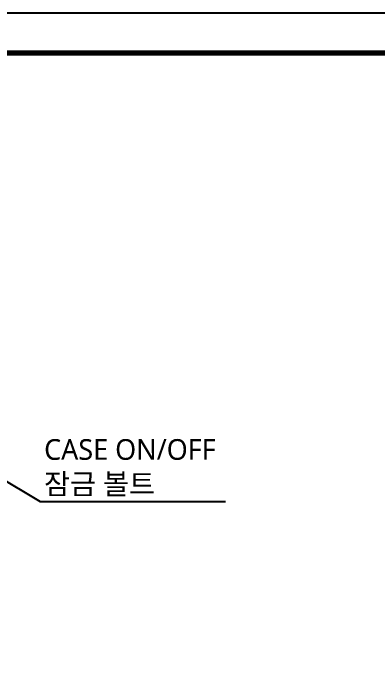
# Model space of a CAD drawing. Extents: x 1007 to 1797, y 752 to 1331.
# Drawn here: x 1257.4 to 1381, y 1105.2 to 1330.8 of the extents above; entities that cross this region are included whole.
import ezdxf
from ezdxf import colors
from ezdxf.entities.mleader import LeaderData, LeaderLine
from ezdxf.math import Vec2, Vec3

# ---------------------------------------------------------------- set-up
doc = ezdxf.new("R2010")
doc.units = 0
doc.header["$LTSCALE"] = 0.5
doc.header["$MEASUREMENT"] = 0
doc.layers.get('0').update_dxf_attribs({"linetype": 'CONTINUOUS'})
doc.styles.add('Daelim Dimension', font='NanumGothic.ttf')

msp = doc.modelspace()

# ---------------------------------------------------------------- linework, layer by layer
at = {"ltscale": 0.5}
msp.add_lwpolyline([(1007.01, 752.03), (1796.89, 752.03), (1796.89, 1330.79), (1007.01, 1330.79)], close=True, dxfattribs=at)
at = {"color": 5, "linetype": 'ByBlock', "lineweight": 200, "const_width": 1.82}
msp.add_lwpolyline([(1019.71, 776.81), (1784.11, 776.81), (1784.11, 1317.35), (1019.71, 1317.35)], close=True, dxfattribs=at)

# ---------------------------------------------------------------- leaders
at = {"ltscale": 0.5}
ml = msp.add_multileader_mtext('Standard', dxfattribs=at)
ml.set_content('CASE ON/OFF\\P잠금 볼트', color=256, style='Daelim Dimension')
ml.set_leader_properties(color=5)
ml.build(insert=Vec2(0, 0))
ml.multileader.update_dxf_attribs({"text_left_attachment_type": 5, "text_right_attachment_type": 5, "dogleg_length": 0.36})
ctx = ml.context
ctx.base_point, ctx.char_height, ctx.landing_gap_size, ctx.plane_origin = Vec3(1266.81, 1165.52), 7, 1, Vec3(1215.26, 1212.2)
ctx.left_attachment, ctx.right_attachment = 5, 5
notes = []
notes.append((ctx, [(0, (1, 1, 0), (1266.45, 1165.52), (1, 0), 0.36, [(0, [(1193.72, 1209.25)], 0, [])])]))
ctx.mtext.insert, ctx.mtext.flow_direction = Vec3(1267.81, 1186.65), 5
for ctx, leaders in notes:
    for number, flags, end, landing, length, lines in leaders:
        leader = LeaderData()
        leader.index, (leader.has_last_leader_line, leader.has_dogleg_vector, leader.attachment_direction) = number, flags
        leader.last_leader_point, leader.dogleg_vector, leader.dogleg_length = Vec3(end), Vec3(landing), length
        for number, points, colour, breaks in lines:
            line = LeaderLine()
            line.index, line.vertices, line.color, line.breaks = number, Vec3.list(points), colors.encode_raw_color(colour), breaks
            leader.lines.append(line)
        ctx.leaders.append(leader)

doc.saveas('drawing.dxf')
